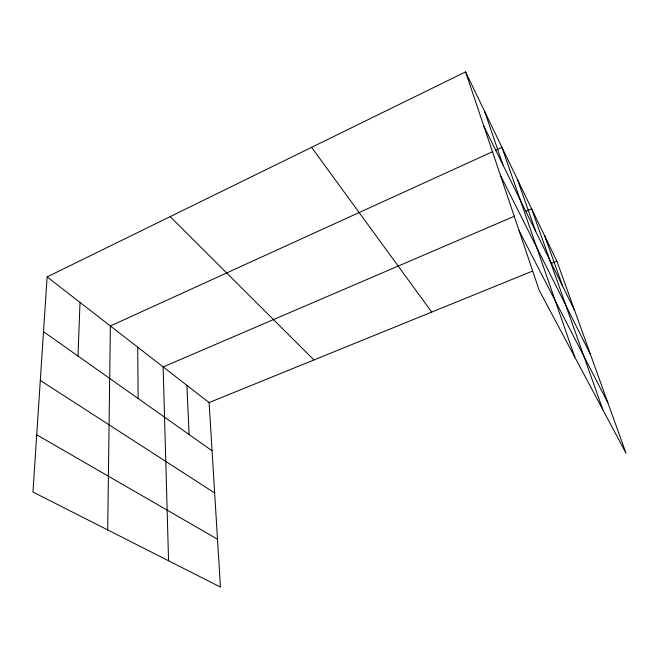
<?xml version="1.0" encoding="UTF-8"?>
<svg xmlns="http://www.w3.org/2000/svg" width="659" height="659" viewBox="0 0 659 659"><rect width="100%" height="100%" fill="white"/><g stroke="black" fill="none" stroke-linecap="round" stroke-linejoin="round"><path stroke-width="0.99" d="M107.697 529.935L110.374 325.983L492.685 151.644M77.976 356.017L80.011 302.423M47.127 276.912L32.95 492.034L220.452 587.095L209.092 402.575L47.127 276.912L465.575 71.905L556.888 261.186L626.05 453.277L539.153 290.215L465.575 71.905M495.477 150.376L501.993 147.402L574.805 357.112M514.745 216.07L163.144 366.923L168.556 560.784M525.997 211.242L531.624 208.829L602.828 409.7M209.092 402.575L532.579 271.071M551.278 263.468L556.888 261.186M36.723 434.8L217.503 539.227M40.306 380.449L214.653 492.957M43.519 331.675L212.058 450.756M170.187 216.622L313.923 359.954M311.583 147.352L431.719 312.069M519.094 230.716L607.845 402.707M500.379 175.179L590.423 354.328M483.846 126.116L574.681 310.611M544.738 236.013L562.72 286.327M517.422 179.388L535.693 231.424M484.637 111.412L502.99 164.997M186.884 385.35L189.125 434.553M137.706 347.186L138.135 398.522"/></g></svg>
